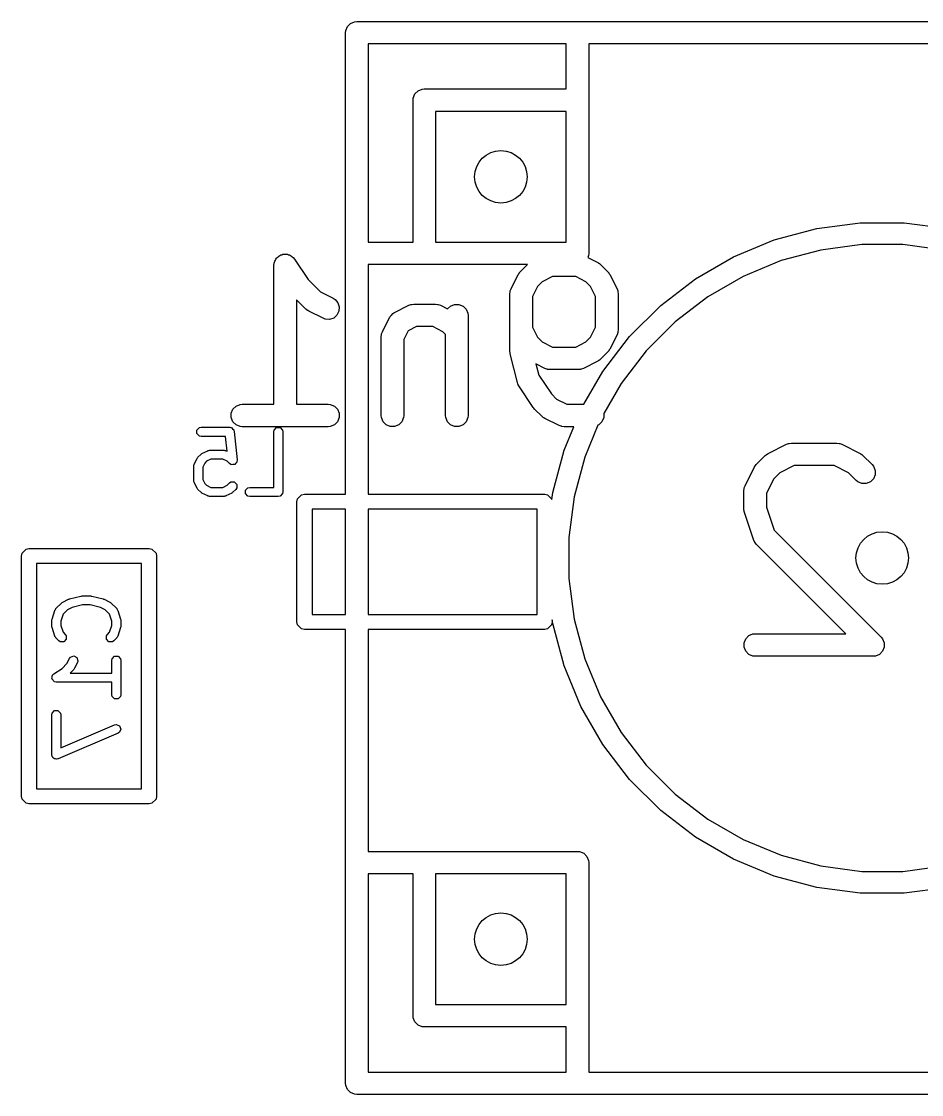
# Model space of a CAD drawing. Extents: x 5.16 to 7.34, y -5.04 to -3.86.
# Drawn here: x 6.9128 to 7.1488, y -4.7533 to -4.4718 of the extents above; entities that cross this region are included whole.
import ezdxf

# ---------------------------------------------------------------- set-up
doc = ezdxf.new("R2010")
doc.units = 0
doc.header["$MEASUREMENT"] = 0
doc.layers.add('BLACK', color=7, linetype='CONTINUOUS')

msp = doc.modelspace()

# ---------------------------------------------------------------- linework, layer by layer
at = {"layer": 'BLACK', "linetype": 'CONTINUOUS'}
for p, q in [((6.99824, -4.47308), (6.99905, -4.47226)), ((6.99905, -4.47226), (7.00012, -4.47182)), ((7.00012, -4.47182), (7.00069, -4.47176)), ((7.00069, -4.47176), (7.27628, -4.47176)), ((6.99774, -4.47472), (6.9978, -4.47414)), ((6.99774, -4.5958), (6.99774, -4.47472)), ((6.9978, -4.47414), (6.99824, -4.47308)), ((7.00365, -4.47767), (7.00365, -4.52964)), ((7.05561, -4.47767), (7.00365, -4.47767)), ((7.05561, -4.48948), (7.05561, -4.47767)), ((7.06152, -4.47767), (7.06152, -4.53259)), ((7.21546, -4.47767), (7.06152, -4.47767)), ((7.01677, -4.48998), (7.01783, -4.48954)), ((7.01783, -4.48954), (7.01841, -4.48948)), ((7.01841, -4.48948), (7.05561, -4.48948)), ((7.01546, -4.49243), (7.01551, -4.49186)), ((7.01546, -4.52964), (7.01546, -4.49243)), ((7.01551, -4.49186), (7.01595, -4.49079)), ((7.01595, -4.49079), (7.01677, -4.48998)), ((7.02136, -4.49539), (7.02136, -4.52964)), ((7.05561, -4.49539), (7.02136, -4.49539)), ((7.05561, -4.52964), (7.05561, -4.49539)), ((7.11017, -4.52909), (7.1213, -4.5261)), ((7.1213, -4.5261), (7.13273, -4.5246)), ((7.13273, -4.5246), (7.14425, -4.5246)), ((7.14425, -4.5246), (7.15568, -4.5261)), ((7.09952, -4.5335), (7.11017, -4.52909)), ((7.00365, -4.52964), (7.01546, -4.52964)), ((7.02136, -4.52964), (7.05561, -4.52964)), ((7.12242, -4.53172), (7.11201, -4.53451)), ((7.1331, -4.53031), (7.12242, -4.53172)), ((7.14388, -4.53031), (7.1331, -4.53031)), ((7.15456, -4.53172), (7.14388, -4.53031)), ((6.97915, -4.5349), (6.9792, -4.53462)), ((6.9792, -4.53462), (6.97936, -4.53438)), ((6.97936, -4.53438), (6.97948, -4.53411)), ((6.97948, -4.53411), (6.97968, -4.5339)), ((6.97968, -4.5339), (6.97984, -4.53366)), ((6.97984, -4.53366), (6.98009, -4.5335)), ((6.98009, -4.5335), (6.98029, -4.53329)), ((6.98029, -4.53329), (6.98056, -4.53318)), ((6.98056, -4.53318), (6.9808, -4.53302)), ((6.9808, -4.53302), (6.98109, -4.53296)), ((6.98109, -4.53296), (6.98135, -4.53285)), ((6.98135, -4.53285), (6.98165, -4.53285)), ((6.98165, -4.53285), (6.98193, -4.5328)), ((6.98193, -4.5328), (6.98222, -4.53285)), ((6.98222, -4.53285), (6.98251, -4.53285)), ((6.98251, -4.53285), (6.98278, -4.53296)), ((6.98278, -4.53296), (6.98306, -4.53302)), ((6.98306, -4.53302), (6.9833, -4.53318)), ((6.9833, -4.53318), (6.98357, -4.53329)), ((6.98357, -4.53329), (6.98378, -4.5335)), ((6.98378, -4.5335), (6.98402, -4.53366)), ((6.98402, -4.53366), (6.98438, -4.53411)), ((6.98438, -4.53411), (6.98439, -4.53411)), ((6.98439, -4.53411), (6.98439, -4.53411)), ((6.98439, -4.53411), (6.98439, -4.53411)), ((6.98439, -4.53411), (6.98797, -4.53949)), ((7.06146, -4.53317), (7.06125, -4.53368)), ((7.06125, -4.53368), (7.06387, -4.53498)), ((7.06152, -4.53259), (7.06146, -4.53317)), ((7.08954, -4.53926), (7.09952, -4.5335)), ((7.11201, -4.53451), (7.10206, -4.53863)), ((6.97898, -4.53574), (6.97903, -4.53517)), ((6.97898, -4.53575), (6.97898, -4.53574)), ((6.97898, -4.57217), (6.97898, -4.53575)), ((6.97898, -4.53575), (6.97898, -4.53575)), ((6.97898, -4.53575), (6.97898, -4.53575)), ((6.97903, -4.53517), (6.97915, -4.5349)), ((7.00365, -4.53554), (7.00365, -4.5958)), ((7.04545, -4.53554), (7.00365, -4.53554)), ((7.04328, -4.53778), (7.04334, -4.53769)), ((7.04334, -4.53769), (7.0434, -4.53764)), ((7.0434, -4.53764), (7.04358, -4.53741)), ((7.04358, -4.53741), (7.04545, -4.53554)), ((7.06387, -4.53498), (7.06411, -4.53514)), ((7.06411, -4.53514), (7.06419, -4.53517)), ((7.06419, -4.53517), (7.06427, -4.53523)), ((7.06427, -4.53523), (7.06436, -4.53529)), ((7.06436, -4.53529), (7.06441, -4.53535)), ((7.06441, -4.53535), (7.06463, -4.53554)), ((7.06463, -4.53554), (7.06651, -4.53741)), ((7.06651, -4.53741), (7.06669, -4.53764)), ((7.06669, -4.53764), (7.06675, -4.53769)), ((7.06675, -4.53769), (7.06681, -4.53778)), ((6.98797, -4.53949), (6.99118, -4.5427)), ((7.04116, -4.54193), (7.04303, -4.53818)), ((7.04303, -4.53818), (7.04319, -4.53793)), ((7.04319, -4.53793), (7.04322, -4.53786)), ((7.04322, -4.53786), (7.04328, -4.53778)), ((7.0493, -4.54005), (7.0481, -4.54125)), ((7.05199, -4.5387), (7.0493, -4.54005)), ((7.0581, -4.5387), (7.05199, -4.5387)), ((7.0608, -4.54005), (7.0581, -4.5387)), ((7.06199, -4.54125), (7.0608, -4.54005)), ((7.06681, -4.53778), (7.06688, -4.53786)), ((7.06688, -4.53786), (7.0669, -4.53793)), ((7.0669, -4.53793), (7.06706, -4.53818)), ((7.06706, -4.53818), (7.06894, -4.54193)), ((7.0804, -4.54627), (7.08954, -4.53926)), ((7.10206, -4.53863), (7.09272, -4.54402)), ((6.99118, -4.5427), (6.9945, -4.54436)), ((7.04084, -4.54325), (7.0409, -4.54267)), ((7.04084, -4.55825), (7.04084, -4.54325)), ((7.0409, -4.54267), (7.04094, -4.54257)), ((7.04094, -4.54257), (7.04095, -4.54247)), ((7.04095, -4.54247), (7.04116, -4.54193)), ((7.0481, -4.54125), (7.04675, -4.54394)), ((7.06334, -4.54394), (7.06199, -4.54125)), ((7.06894, -4.54193), (7.06914, -4.54247)), ((7.06914, -4.54247), (7.06915, -4.54257)), ((7.06915, -4.54257), (7.06919, -4.54267)), ((7.06919, -4.54267), (7.06925, -4.54325)), ((7.06925, -4.54325), (7.06925, -4.55262)), ((6.98734, -4.54721), (6.98488, -4.54475)), ((6.98488, -4.54475), (6.98488, -4.57217)), ((6.9945, -4.54436), (6.99499, -4.54466)), ((6.99499, -4.54466), (6.99574, -4.54554)), ((6.99574, -4.54554), (6.99611, -4.54663)), ((7.01436, -4.54623), (7.0149, -4.54602)), ((7.0149, -4.54602), (7.015, -4.54602)), ((7.015, -4.54602), (7.0151, -4.54598)), ((7.0151, -4.54598), (7.01568, -4.54592)), ((7.01568, -4.54592), (7.0213, -4.54592)), ((7.0213, -4.54592), (7.02188, -4.54598)), ((7.02188, -4.54598), (7.02197, -4.54602)), ((7.02197, -4.54602), (7.02208, -4.54602)), ((7.02208, -4.54602), (7.02262, -4.54623)), ((7.02528, -4.54642), (7.02635, -4.54598)), ((7.02635, -4.54598), (7.0275, -4.54598)), ((7.0275, -4.54598), (7.02857, -4.54642)), ((7.04675, -4.54394), (7.04675, -4.55192)), ((7.06334, -4.55192), (7.06334, -4.54394)), ((7.09272, -4.54402), (7.08418, -4.55058)), ((6.98757, -4.5474), (6.98734, -4.54721)), ((6.98762, -4.54746), (6.98757, -4.5474)), ((6.98771, -4.54751), (6.98762, -4.54746)), ((6.98779, -4.54758), (6.98771, -4.54751)), ((6.98786, -4.54761), (6.98779, -4.54758)), ((6.98811, -4.54776), (6.98786, -4.54761)), ((6.99186, -4.54964), (6.98811, -4.54776)), ((6.99551, -4.54881), (6.99464, -4.54956)), ((6.99603, -4.54778), (6.99551, -4.54881)), ((6.99611, -4.54663), (6.99603, -4.54778)), ((7.00941, -4.54923), (7.00959, -4.54894)), ((7.00959, -4.54894), (7.00987, -4.54869)), ((7.00987, -4.54869), (7.01012, -4.54841)), ((7.01012, -4.54841), (7.01041, -4.54823)), ((7.01041, -4.54823), (7.01046, -4.54818)), ((7.01046, -4.54818), (7.01051, -4.54817)), ((7.01051, -4.54817), (7.01061, -4.54811)), ((7.01061, -4.54811), (7.01436, -4.54623)), ((7.02262, -4.54623), (7.02452, -4.54718)), ((7.02452, -4.54718), (7.02528, -4.54642)), ((7.02857, -4.54642), (7.02938, -4.54723)), ((7.02938, -4.54723), (7.02982, -4.5483)), ((7.02982, -4.5483), (7.02988, -4.54887)), ((7.02988, -4.54887), (7.02988, -4.57512)), ((7.07225, -4.55442), (7.0804, -4.54627)), ((6.9924, -4.54985), (6.99186, -4.54964)), ((6.99355, -4.54993), (6.9924, -4.54985)), ((6.99464, -4.54956), (6.99355, -4.54993)), ((7.00741, -4.55318), (7.00929, -4.54943)), ((7.00929, -4.54943), (7.00935, -4.54933)), ((7.00935, -4.54933), (7.00936, -4.54928)), ((7.00936, -4.54928), (7.00941, -4.54923)), ((7.08418, -4.55058), (7.07656, -4.5582)), ((7.0071, -4.5545), (7.00716, -4.55392)), ((7.0071, -4.57512), (7.0071, -4.5545)), ((7.00716, -4.55392), (7.0072, -4.55382)), ((7.0072, -4.55372), (7.00741, -4.55318)), ((7.0072, -4.55382), (7.0072, -4.55372)), ((7.01413, -4.55295), (7.013, -4.55519)), ((7.01637, -4.55182), (7.01413, -4.55295)), ((7.0206, -4.55182), (7.01637, -4.55182)), ((7.0233, -4.55317), (7.0206, -4.55182)), ((7.02397, -4.55384), (7.0233, -4.55317)), ((7.02397, -4.57512), (7.02397, -4.55384)), ((7.04675, -4.55192), (7.0481, -4.55462)), ((7.06199, -4.55462), (7.06334, -4.55192)), ((7.06523, -4.56356), (7.07225, -4.55442)), ((7.06894, -4.55394), (7.06706, -4.55769)), ((7.06914, -4.5534), (7.06894, -4.55394)), ((7.06915, -4.5533), (7.06914, -4.5534)), ((7.06919, -4.5532), (7.06915, -4.5533)), ((7.06925, -4.55262), (7.06919, -4.5532)), ((7.013, -4.55519), (7.013, -4.57512)), ((7.0481, -4.55462), (7.0493, -4.55582)), ((7.0493, -4.55582), (7.05199, -4.55717)), ((7.05199, -4.55717), (7.0581, -4.55717)), ((7.0581, -4.55717), (7.0608, -4.55582)), ((7.0608, -4.55582), (7.06199, -4.55462)), ((7.04085, -4.55835), (7.04084, -4.55825)), ((7.04085, -4.55839), (7.04085, -4.55835)), ((7.04088, -4.5586), (7.04085, -4.55839)), ((7.0409, -4.55882), (7.04088, -4.5586)), ((7.04092, -4.55886), (7.0409, -4.55882)), ((7.04093, -4.55896), (7.04092, -4.55886)), ((7.04281, -4.56646), (7.04093, -4.55896)), ((7.06651, -4.55846), (7.06463, -4.56033)), ((7.06669, -4.55823), (7.06651, -4.55846)), ((7.06675, -4.55818), (7.06669, -4.55823)), ((7.06681, -4.55809), (7.06675, -4.55818)), ((7.06688, -4.55801), (7.06681, -4.55809)), ((7.0669, -4.55794), (7.06688, -4.55801)), ((7.06706, -4.55769), (7.0669, -4.55794)), ((7.07656, -4.5582), (7.07, -4.56675)), ((7.04998, -4.56276), (7.04768, -4.56162)), ((7.04768, -4.56162), (7.04841, -4.56453)), ((7.05052, -4.56297), (7.04998, -4.56276)), ((7.05062, -4.56298), (7.05052, -4.56297)), ((7.05072, -4.56302), (7.05062, -4.56298)), ((7.0513, -4.56307), (7.05072, -4.56302)), ((7.05937, -4.56302), (7.0588, -4.56307)), ((7.05947, -4.56298), (7.05937, -4.56302)), ((7.05958, -4.56297), (7.05947, -4.56298)), ((7.06012, -4.56276), (7.05958, -4.56297)), ((7.06387, -4.56089), (7.06012, -4.56276)), ((7.06411, -4.56073), (7.06387, -4.56089)), ((7.06419, -4.5607), (7.06411, -4.56073)), ((7.06427, -4.56063), (7.06419, -4.5607)), ((7.06436, -4.56058), (7.06427, -4.56063)), ((7.06441, -4.56052), (7.06436, -4.56058)), ((7.06463, -4.56033), (7.06441, -4.56052)), ((7.04841, -4.56453), (7.05172, -4.56949)), ((7.0588, -4.56307), (7.0513, -4.56307)), ((7.06027, -4.57217), (7.06523, -4.56356)), ((7.04293, -4.5668), (7.04281, -4.56646)), ((7.04294, -4.56687), (7.04293, -4.5668)), ((7.04298, -4.56694), (7.04294, -4.56687)), ((7.043, -4.56701), (7.04298, -4.56694)), ((7.04305, -4.56706), (7.043, -4.56701)), ((7.04322, -4.56738), (7.04305, -4.56706)), ((7.04696, -4.57301), (7.04322, -4.56738)), ((7.07, -4.56675), (7.06544, -4.57464)), ((7.05172, -4.56949), (7.05305, -4.57082)), ((7.05305, -4.57082), (7.05574, -4.57217)), ((6.96779, -4.57454), (6.96823, -4.57348)), ((6.96823, -4.57348), (6.96904, -4.57266)), ((6.96904, -4.57266), (6.97011, -4.57222)), ((6.97011, -4.57222), (6.97068, -4.57217)), ((6.97068, -4.57217), (6.97898, -4.57217)), ((6.98488, -4.57217), (6.99318, -4.57217)), ((6.99318, -4.57217), (6.99375, -4.57222)), ((6.99375, -4.57222), (6.99482, -4.57266)), ((6.99482, -4.57266), (6.99563, -4.57348)), ((6.99563, -4.57348), (6.99607, -4.57454)), ((7.04697, -4.57301), (7.04696, -4.57301)), ((7.04715, -4.57323), (7.04697, -4.57301)), ((7.04697, -4.57301), (7.04697, -4.57301)), ((7.04733, -4.57346), (7.04715, -4.57323)), ((7.04921, -4.57533), (7.04733, -4.57346)), ((7.04733, -4.57346), (7.04733, -4.57346)), ((7.04733, -4.57346), (7.04733, -4.57346)), ((7.05574, -4.57217), (7.06027, -4.57217)), ((6.96779, -4.57569), (6.96779, -4.57454)), ((6.96823, -4.57676), (6.96779, -4.57569)), ((6.96904, -4.57757), (6.96823, -4.57676)), ((6.99563, -4.57676), (6.99482, -4.57757)), ((6.99607, -4.57569), (6.99563, -4.57676)), ((6.99607, -4.57454), (6.99607, -4.57569)), ((7.00716, -4.57569), (7.0071, -4.57512)), ((7.0076, -4.57676), (7.00716, -4.57569)), ((7.00841, -4.57757), (7.0076, -4.57676)), ((7.01251, -4.57676), (7.01169, -4.57757)), ((7.01295, -4.57569), (7.01251, -4.57676)), ((7.013, -4.57512), (7.01295, -4.57569)), ((7.02403, -4.57569), (7.02397, -4.57512)), ((7.02447, -4.57676), (7.02403, -4.57569)), ((7.02528, -4.57757), (7.02447, -4.57676)), ((7.02938, -4.57676), (7.02857, -4.57757)), ((7.02982, -4.57569), (7.02938, -4.57676)), ((7.02988, -4.57512), (7.02982, -4.57569)), ((7.04943, -4.57552), (7.04921, -4.57533)), ((7.04949, -4.57558), (7.04943, -4.57552)), ((7.04958, -4.57563), (7.04949, -4.57558)), ((7.04966, -4.5757), (7.04958, -4.57563)), ((7.04973, -4.57573), (7.04966, -4.5757)), ((7.04998, -4.57589), (7.04973, -4.57573)), ((7.05373, -4.57776), (7.04998, -4.57589)), ((7.065, -4.57676), (7.06419, -4.57757)), ((7.06544, -4.57569), (7.065, -4.57676)), ((7.06544, -4.57464), (7.06544, -4.57569)), ((6.95879, -4.57896), (6.95942, -4.57832)), ((6.95879, -4.57987), (6.95879, -4.57896)), ((6.95942, -4.58051), (6.95879, -4.57987)), ((6.95942, -4.57832), (6.95988, -4.57823)), ((6.95988, -4.57823), (6.96738, -4.57823)), ((6.96738, -4.57823), (6.96766, -4.57829)), ((6.96766, -4.57829), (6.96772, -4.57828)), ((6.96772, -4.57828), (6.96774, -4.57831)), ((6.96774, -4.57831), (6.96783, -4.57832)), ((6.96783, -4.57832), (6.96811, -4.5786)), ((6.96811, -4.5786), (6.96842, -4.57886)), ((6.96842, -4.57886), (6.96844, -4.57894)), ((6.96844, -4.57894), (6.96847, -4.57896)), ((6.96847, -4.57896), (6.96847, -4.57902)), ((6.96847, -4.57902), (6.96855, -4.5793)), ((6.96855, -4.5793), (6.9693, -4.5868)), ((6.97011, -4.57801), (6.96904, -4.57757)), ((6.97068, -4.57807), (6.97011, -4.57801)), ((6.99318, -4.57807), (6.97068, -4.57807)), ((6.97894, -4.57941), (6.97903, -4.57896)), ((6.97894, -4.59398), (6.97894, -4.57941)), ((6.97903, -4.57896), (6.97967, -4.57832)), ((6.97967, -4.57832), (6.98058, -4.57832)), ((6.98058, -4.57832), (6.98121, -4.57896)), ((6.98121, -4.57896), (6.9813, -4.57941)), ((6.9813, -4.57941), (6.9813, -4.59516)), ((6.99375, -4.57801), (6.99318, -4.57807)), ((6.99482, -4.57757), (6.99375, -4.57801)), ((7.00948, -4.57801), (7.00841, -4.57757)), ((7.01063, -4.57801), (7.00948, -4.57801)), ((7.01169, -4.57757), (7.01063, -4.57801)), ((7.02635, -4.57801), (7.02528, -4.57757)), ((7.0275, -4.57801), (7.02635, -4.57801)), ((7.02857, -4.57757), (7.0275, -4.57801)), ((7.05427, -4.57797), (7.05373, -4.57776)), ((7.05437, -4.57797), (7.05427, -4.57797)), ((7.05447, -4.57801), (7.05437, -4.57797)), ((7.05505, -4.57807), (7.05447, -4.57801)), ((7.0576, -4.57807), (7.05505, -4.57807)), ((7.05506, -4.58419), (7.0576, -4.57807)), ((7.06395, -4.57767), (7.06049, -4.58603)), ((7.06419, -4.57757), (7.06395, -4.57767)), ((6.95988, -4.5806), (6.95942, -4.58051)), ((6.96631, -4.5806), (6.95988, -4.5806)), ((6.9667, -4.5845), (6.96631, -4.5806)), ((7.1086, -4.58508), (7.11336, -4.58269)), ((7.11336, -4.58269), (7.1139, -4.58249)), ((7.1139, -4.58249), (7.114, -4.58248)), ((7.114, -4.58248), (7.1141, -4.58244)), ((7.1141, -4.58244), (7.11468, -4.58238)), ((7.11468, -4.58238), (7.12658, -4.58238)), ((7.12658, -4.58238), (7.12716, -4.58244)), ((7.12716, -4.58244), (7.12726, -4.58248)), ((7.12726, -4.58248), (7.12736, -4.58249)), ((7.12736, -4.58249), (7.1279, -4.58269)), ((7.1279, -4.58269), (7.13267, -4.58508)), ((6.95904, -4.58608), (6.95979, -4.58533)), ((6.95979, -4.58533), (6.95995, -4.58522)), ((6.95995, -4.58522), (6.9601, -4.58511)), ((6.9601, -4.58511), (6.9616, -4.58436)), ((6.9616, -4.58436), (6.96165, -4.58434)), ((6.96165, -4.58434), (6.96167, -4.58432)), ((6.96167, -4.58432), (6.96186, -4.58429)), ((6.96186, -4.58429), (6.96204, -4.58424)), ((6.96204, -4.58424), (6.96207, -4.58424)), ((6.96207, -4.58424), (6.96213, -4.58423)), ((6.96213, -4.58423), (6.96588, -4.58423)), ((6.96588, -4.58423), (6.96593, -4.58424)), ((6.96593, -4.58424), (6.96596, -4.58424)), ((6.96596, -4.58424), (6.96614, -4.58429)), ((6.96614, -4.58429), (6.96633, -4.58432)), ((6.96633, -4.58432), (6.96635, -4.58434)), ((6.96635, -4.58434), (6.9664, -4.58436)), ((6.9664, -4.58436), (6.9667, -4.5845)), ((7.05208, -4.59532), (7.05506, -4.58419)), ((7.10783, -4.58563), (7.10806, -4.58544)), ((7.10806, -4.58544), (7.10811, -4.58538)), ((7.10811, -4.58538), (7.1082, -4.58533)), ((7.1082, -4.58533), (7.10828, -4.58526)), ((7.10828, -4.58526), (7.10835, -4.58523)), ((7.10835, -4.58523), (7.1086, -4.58508)), ((7.13267, -4.58508), (7.13291, -4.58523)), ((7.13291, -4.58523), (7.13299, -4.58526)), ((7.13299, -4.58526), (7.13307, -4.58533)), ((7.13307, -4.58533), (7.13316, -4.58538)), ((7.13316, -4.58538), (7.13321, -4.58544)), ((7.13321, -4.58544), (7.13343, -4.58563)), ((6.95795, -4.58833), (6.958, -4.58815)), ((6.95796, -4.58836), (6.95795, -4.58833)), ((6.95795, -4.58841), (6.95796, -4.58836)), ((6.958, -4.58815), (6.95804, -4.58796)), ((6.95804, -4.58796), (6.95805, -4.58794)), ((6.95805, -4.58794), (6.95807, -4.58789)), ((6.95807, -4.58789), (6.95882, -4.58639)), ((6.95882, -4.58639), (6.95894, -4.58624)), ((6.95894, -4.58624), (6.95904, -4.58608)), ((6.96085, -4.58761), (6.96031, -4.58869)), ((6.96133, -4.58713), (6.96085, -4.58761)), ((6.9624, -4.58659), (6.96133, -4.58713)), ((6.9656, -4.58659), (6.9624, -4.58659)), ((6.96668, -4.58713), (6.9656, -4.58659)), ((6.96729, -4.58775), (6.96668, -4.58713)), ((6.96767, -4.588), (6.96729, -4.58775)), ((6.96774, -4.588), (6.96767, -4.588)), ((6.96778, -4.58804), (6.96774, -4.588)), ((6.96818, -4.588), (6.96778, -4.58804)), ((6.96858, -4.588), (6.96818, -4.588)), ((6.96862, -4.58796), (6.96858, -4.588)), ((6.96868, -4.58795), (6.96862, -4.58796)), ((6.96894, -4.58765), (6.96868, -4.58795)), ((6.96922, -4.58737), (6.96894, -4.58765)), ((6.96926, -4.58725), (6.96922, -4.5873)), ((6.96922, -4.5873), (6.96922, -4.58737)), ((6.9693, -4.5868), (6.96926, -4.58725)), ((7.06049, -4.58603), (7.0577, -4.59644)), ((7.10508, -4.58846), (7.10515, -4.58838)), ((7.10515, -4.58838), (7.1052, -4.58829)), ((7.1052, -4.58829), (7.10526, -4.58824)), ((7.10526, -4.58824), (7.10545, -4.58801)), ((7.10545, -4.58801), (7.10783, -4.58563)), ((7.11538, -4.58829), (7.11167, -4.59014)), ((7.12589, -4.58829), (7.11538, -4.58829)), ((7.1296, -4.59014), (7.12589, -4.58829)), ((7.13343, -4.58563), (7.13581, -4.58801)), ((7.13581, -4.58801), (7.13618, -4.58846)), ((6.95795, -4.59216), (6.95795, -4.58841)), ((6.96031, -4.58869), (6.96031, -4.59188)), ((7.10251, -4.59354), (7.10489, -4.58878)), ((7.10489, -4.58878), (7.10505, -4.58853)), ((7.10505, -4.58853), (7.10508, -4.58846)), ((7.11167, -4.59014), (7.10996, -4.59185)), ((7.13164, -4.59219), (7.1296, -4.59014)), ((7.13618, -4.58846), (7.13662, -4.58952)), ((7.13662, -4.59067), (7.13618, -4.59174)), ((7.13662, -4.58952), (7.13662, -4.59067)), ((6.95796, -4.59222), (6.95795, -4.59216)), ((6.95795, -4.59225), (6.95796, -4.59222)), ((6.958, -4.59243), (6.95795, -4.59225)), ((6.95804, -4.59261), (6.958, -4.59243)), ((6.95805, -4.59263), (6.95804, -4.59261)), ((6.95807, -4.59269), (6.95805, -4.59263)), ((6.95882, -4.59419), (6.95807, -4.59269)), ((6.96031, -4.59188), (6.96085, -4.59296)), ((6.96085, -4.59296), (6.96133, -4.59344)), ((6.96133, -4.59344), (6.9624, -4.59398)), ((6.9624, -4.59398), (6.9656, -4.59398)), ((6.9656, -4.59398), (6.96668, -4.59344)), ((6.96668, -4.59344), (6.96729, -4.59283)), ((6.96729, -4.59283), (6.96767, -4.59257)), ((6.96767, -4.59257), (6.96858, -4.59257)), ((6.96858, -4.59257), (6.96922, -4.59321)), ((6.96922, -4.59321), (6.96922, -4.59411)), ((6.97217, -4.59407), (6.97262, -4.59398)), ((6.97262, -4.59398), (6.97894, -4.59398)), ((7.10231, -4.59408), (7.10251, -4.59354)), ((7.10996, -4.59185), (7.10811, -4.59556)), ((7.13209, -4.59255), (7.13164, -4.59219)), ((7.13315, -4.59299), (7.13209, -4.59255)), ((7.1343, -4.59299), (7.13315, -4.59299)), ((7.13537, -4.59255), (7.1343, -4.59299)), ((7.13618, -4.59174), (7.13537, -4.59255)), ((6.95894, -4.59434), (6.95882, -4.59419)), ((6.95904, -4.5945), (6.95894, -4.59434)), ((6.95979, -4.59525), (6.95904, -4.5945)), ((6.95995, -4.59535), (6.95979, -4.59525)), ((6.9601, -4.59547), (6.95995, -4.59535)), ((6.9616, -4.59622), (6.9601, -4.59547)), ((6.96165, -4.59623), (6.9616, -4.59622)), ((6.96167, -4.59625), (6.96165, -4.59623)), ((6.96186, -4.59629), (6.96167, -4.59625)), ((6.96204, -4.59634), (6.96186, -4.59629)), ((6.96207, -4.59633), (6.96204, -4.59634)), ((6.96213, -4.59634), (6.96207, -4.59633)), ((6.96588, -4.59634), (6.96213, -4.59634)), ((6.96593, -4.59633), (6.96588, -4.59634)), ((6.96596, -4.59634), (6.96593, -4.59633)), ((6.96614, -4.59629), (6.96596, -4.59634)), ((6.96633, -4.59625), (6.96614, -4.59629)), ((6.96635, -4.59623), (6.96633, -4.59625)), ((6.9664, -4.59622), (6.96635, -4.59623)), ((6.9679, -4.59547), (6.9664, -4.59622)), ((6.96805, -4.59535), (6.9679, -4.59547)), ((6.96821, -4.59525), (6.96805, -4.59535)), ((6.96896, -4.5945), (6.96821, -4.59525)), ((6.96922, -4.59411), (6.96896, -4.5945)), ((6.97153, -4.59471), (6.97217, -4.59407)), ((6.97153, -4.59561), (6.97153, -4.59471)), ((6.97217, -4.59625), (6.97153, -4.59561)), ((6.97262, -4.59634), (6.97217, -4.59625)), ((6.98012, -4.59634), (6.97262, -4.59634)), ((6.98058, -4.59625), (6.98012, -4.59634)), ((6.98121, -4.59561), (6.98058, -4.59625)), ((6.9813, -4.59516), (6.98121, -4.59561)), ((6.98517, -4.59701), (6.98624, -4.59595)), ((6.98624, -4.59595), (6.98699, -4.5958)), ((6.98699, -4.5958), (6.99774, -4.5958)), ((7.00365, -4.5958), (7.04998, -4.5958)), ((7.04998, -4.5958), (7.05074, -4.59595)), ((7.05074, -4.59595), (7.0518, -4.59701)), ((7.05184, -4.59717), (7.05208, -4.59532)), ((7.0577, -4.59644), (7.05629, -4.60712)), ((7.1022, -4.59486), (7.10226, -4.59428)), ((7.1022, -4.59962), (7.1022, -4.59486)), ((7.10226, -4.59428), (7.1023, -4.59419)), ((7.1023, -4.59419), (7.10231, -4.59408)), ((7.10811, -4.59556), (7.10811, -4.59914)), ((6.98502, -4.59776), (6.98517, -4.59701)), ((6.98502, -4.62926), (6.98502, -4.59776)), ((7.0518, -4.59701), (7.05184, -4.59717)), ((7.10223, -4.59991), (7.1022, -4.59962)), ((7.10811, -4.59914), (7.11012, -4.60517)), ((6.98896, -4.59973), (6.98896, -4.62729)), ((6.99774, -4.59973), (6.98896, -4.59973)), ((6.99774, -4.62729), (6.99774, -4.59973)), ((7.00365, -4.59973), (7.00365, -4.62729)), ((7.04802, -4.59973), (7.00365, -4.59973)), ((7.04802, -4.62729), (7.04802, -4.59973)), ((7.10223, -4.59999), (7.10223, -4.59991)), ((7.10225, -4.60009), (7.10223, -4.59999)), ((7.10226, -4.6002), (7.10225, -4.60009)), ((7.10229, -4.60027), (7.10226, -4.6002)), ((7.10235, -4.60056), (7.10229, -4.60027)), ((7.10473, -4.6077), (7.10235, -4.60056)), ((7.11012, -4.60517), (7.1382, -4.63325)), ((7.05629, -4.60712), (7.05629, -4.6179)), ((7.10497, -4.60823), (7.10473, -4.6077)), ((6.91292, -4.61126), (6.91399, -4.6102)), ((6.91399, -4.6102), (6.91474, -4.61005)), ((6.91474, -4.61005), (6.94624, -4.61005)), ((6.94624, -4.61005), (6.94699, -4.6102)), ((6.94699, -4.6102), (6.94805, -4.61126)), ((7.10504, -4.60831), (7.10497, -4.60823)), ((7.10508, -4.6084), (7.10504, -4.60831)), ((7.10545, -4.60885), (7.10508, -4.6084)), ((7.12898, -4.63238), (7.10545, -4.60885)), ((6.91277, -4.61202), (6.91292, -4.61126)), ((6.91277, -4.67501), (6.91277, -4.61202)), ((6.94805, -4.61126), (6.9482, -4.61202)), ((6.9482, -4.61202), (6.9482, -4.67501)), ((6.91671, -4.61398), (6.91671, -4.67304)), ((6.94427, -4.61398), (6.91671, -4.61398)), ((6.94427, -4.67304), (6.94427, -4.61398)), ((7.05629, -4.6179), (7.0577, -4.62858)), ((6.92182, -4.6258), (6.92332, -4.6243)), ((6.92332, -4.6243), (6.92347, -4.6242)), ((6.92347, -4.6242), (6.92362, -4.62408)), ((6.92362, -4.62408), (6.92512, -4.62333)), ((6.92512, -4.62333), (6.92525, -4.6233)), ((6.92525, -4.6233), (6.92537, -4.62324)), ((6.92537, -4.62324), (6.92837, -4.62249)), ((6.9288, -4.62482), (6.92606, -4.6255)), ((6.92837, -4.62249), (6.92851, -4.62249)), ((6.92851, -4.62249), (6.92865, -4.62246)), ((6.92865, -4.62246), (6.9309, -4.62246)), ((6.93076, -4.62482), (6.9288, -4.62482)), ((6.93349, -4.6255), (6.93076, -4.62482)), ((6.9309, -4.62246), (6.93104, -4.62249)), ((6.93104, -4.62249), (6.93119, -4.62249)), ((6.93119, -4.62249), (6.93419, -4.62324)), ((6.93419, -4.62324), (6.9343, -4.6233)), ((6.9343, -4.6233), (6.93443, -4.62333)), ((6.93443, -4.62333), (6.93593, -4.62408)), ((6.93593, -4.62408), (6.93608, -4.6242)), ((6.93608, -4.6242), (6.93624, -4.6243)), ((6.93624, -4.6243), (6.93774, -4.6258)), ((6.92078, -4.62852), (6.92153, -4.62627)), ((6.92153, -4.62627), (6.92156, -4.62621)), ((6.92156, -4.62619), (6.92167, -4.62603)), ((6.92156, -4.62621), (6.92156, -4.62619)), ((6.92167, -4.62603), (6.92176, -4.62587)), ((6.92176, -4.62587), (6.92178, -4.62585)), ((6.92178, -4.62585), (6.92182, -4.6258)), ((6.92368, -4.62728), (6.92308, -4.62908)), ((6.92485, -4.62611), (6.92368, -4.62728)), ((6.92606, -4.6255), (6.92485, -4.62611)), ((6.9347, -4.62611), (6.93349, -4.6255)), ((6.93587, -4.62728), (6.9347, -4.62611)), ((6.93647, -4.62908), (6.93587, -4.62728)), ((6.93774, -4.6258), (6.93777, -4.62585)), ((6.93777, -4.62585), (6.93779, -4.62587)), ((6.93779, -4.62587), (6.93789, -4.62603)), ((6.93789, -4.62603), (6.93799, -4.62619)), ((6.93799, -4.62619), (6.93799, -4.62621)), ((6.93799, -4.62621), (6.93802, -4.62627)), ((6.93802, -4.62627), (6.93877, -4.62852)), ((6.98896, -4.62729), (6.99774, -4.62729)), ((7.00365, -4.62729), (7.04802, -4.62729)), ((6.92072, -4.62889), (6.92076, -4.6287)), ((6.92072, -4.63039), (6.92072, -4.62889)), ((6.92076, -4.63057), (6.92072, -4.63039)), ((6.92076, -4.6287), (6.92078, -4.62852)), ((6.92078, -4.63076), (6.92076, -4.63057)), ((6.92308, -4.62908), (6.92308, -4.6302)), ((6.92308, -4.6302), (6.92368, -4.632)), ((6.93587, -4.632), (6.93647, -4.6302)), ((6.93647, -4.6302), (6.93647, -4.62908)), ((6.93877, -4.62852), (6.93879, -4.6287)), ((6.93879, -4.63057), (6.93877, -4.63076)), ((6.93879, -4.6287), (6.93883, -4.62889)), ((6.93883, -4.63039), (6.93879, -4.63057)), ((6.93883, -4.62889), (6.93883, -4.63039)), ((6.98517, -4.63001), (6.98502, -4.62926)), ((6.98624, -4.63108), (6.98517, -4.63001)), ((7.0518, -4.63001), (7.05074, -4.63108)), ((7.05195, -4.62926), (7.0518, -4.63001)), ((7.05208, -4.6297), (7.05195, -4.62874)), ((7.05195, -4.62874), (7.05195, -4.62926)), ((7.05506, -4.64083), (7.05208, -4.6297)), ((7.0577, -4.62858), (7.06049, -4.63899)), ((6.92153, -4.63301), (6.92078, -4.63076)), ((6.92156, -4.63306), (6.92153, -4.63301)), ((6.92156, -4.63309), (6.92156, -4.63306)), ((6.92167, -4.63325), (6.92156, -4.63309)), ((6.92176, -4.63341), (6.92167, -4.63325)), ((6.92178, -4.63342), (6.92176, -4.63341)), ((6.92182, -4.63347), (6.92178, -4.63342)), ((6.92368, -4.632), (6.92424, -4.63255)), ((6.92424, -4.63255), (6.92449, -4.63294)), ((6.92449, -4.63294), (6.92449, -4.63384)), ((6.93506, -4.63294), (6.93532, -4.63255)), ((6.93506, -4.63384), (6.93506, -4.63294)), ((6.93532, -4.63255), (6.93587, -4.632)), ((6.93777, -4.63342), (6.93774, -4.63347)), ((6.93779, -4.63341), (6.93777, -4.63342)), ((6.93789, -4.63325), (6.93779, -4.63341)), ((6.93799, -4.63309), (6.93789, -4.63325)), ((6.93802, -4.63301), (6.93799, -4.63306)), ((6.93799, -4.63306), (6.93799, -4.63309)), ((6.93877, -4.63076), (6.93802, -4.63301)), ((6.98699, -4.63123), (6.98624, -4.63108)), ((6.99774, -4.63123), (6.98699, -4.63123)), ((6.99774, -4.75031), (6.99774, -4.63123)), ((7.04998, -4.63123), (7.00365, -4.63123)), ((7.00365, -4.63123), (7.00365, -4.68948)), ((7.05074, -4.63108), (7.04998, -4.63123)), ((7.1027, -4.6337), (7.10351, -4.63288)), ((7.10351, -4.63288), (7.10458, -4.63244)), ((7.10458, -4.63244), (7.10515, -4.63238)), ((7.10515, -4.63238), (7.12898, -4.63238)), ((7.1382, -4.63325), (7.13856, -4.6337)), ((6.92257, -4.63422), (6.92182, -4.63347)), ((6.92295, -4.63448), (6.92257, -4.63422)), ((6.92385, -4.63448), (6.92295, -4.63448)), ((6.92449, -4.63384), (6.92385, -4.63448)), ((6.9357, -4.63448), (6.93506, -4.63384)), ((6.9366, -4.63448), (6.9357, -4.63448)), ((6.93699, -4.63422), (6.9366, -4.63448)), ((6.93774, -4.63347), (6.93699, -4.63422)), ((7.10226, -4.63476), (7.1027, -4.6337)), ((7.10226, -4.63591), (7.10226, -4.63476)), ((7.1027, -4.63698), (7.10226, -4.63591)), ((7.13856, -4.6337), (7.139, -4.63476)), ((7.139, -4.63591), (7.13856, -4.63698)), ((7.139, -4.63476), (7.139, -4.63591)), ((6.92468, -4.64019), (6.92535, -4.63886)), ((6.92535, -4.63886), (6.92563, -4.6385)), ((6.92563, -4.6385), (6.92649, -4.63821)), ((6.92649, -4.63821), (6.92729, -4.63861)), ((6.92729, -4.63861), (6.92758, -4.63947)), ((6.93647, -4.63939), (6.93656, -4.63894)), ((6.93656, -4.63894), (6.9372, -4.6383)), ((6.9372, -4.6383), (6.9381, -4.6383)), ((6.9381, -4.6383), (6.93874, -4.63894)), ((6.93874, -4.63894), (6.93883, -4.63939)), ((7.06049, -4.63899), (7.06461, -4.64894)), ((7.10351, -4.63779), (7.1027, -4.63698)), ((7.10458, -4.63823), (7.10351, -4.63779)), ((7.10515, -4.63829), (7.10458, -4.63823)), ((7.13611, -4.63829), (7.10515, -4.63829)), ((7.13668, -4.63823), (7.13611, -4.63829)), ((7.13775, -4.63779), (7.13668, -4.63823)), ((7.13856, -4.63698), (7.13775, -4.63779)), ((6.92125, -4.6429), (6.9234, -4.64147)), ((6.9234, -4.64147), (6.92468, -4.64019)), ((6.92649, -4.64172), (6.9255, -4.64271)), ((6.92659, -4.64156), (6.92649, -4.64172)), ((6.92671, -4.64142), (6.92659, -4.64156)), ((6.92746, -4.63992), (6.92671, -4.64142)), ((6.92758, -4.63947), (6.92746, -4.63992)), ((6.93647, -4.64271), (6.93647, -4.63939)), ((6.93883, -4.63939), (6.93883, -4.64839)), ((7.05947, -4.65148), (7.05506, -4.64083)), ((6.92074, -4.64412), (6.92081, -4.64378)), ((6.92081, -4.64422), (6.92074, -4.64412)), ((6.92081, -4.64343), (6.9209, -4.64335)), ((6.92081, -4.64378), (6.92081, -4.64343)), ((6.92081, -4.64434), (6.92081, -4.64422)), ((6.92105, -4.64458), (6.92081, -4.64434)), ((6.9209, -4.64335), (6.92092, -4.64323)), ((6.92092, -4.64323), (6.92125, -4.6429)), ((6.92125, -4.64487), (6.92105, -4.64458)), ((6.9255, -4.64271), (6.93647, -4.64271)), ((6.92136, -4.64489), (6.92125, -4.64487)), ((6.92145, -4.64498), (6.92136, -4.64489)), ((6.9219, -4.64507), (6.92145, -4.64498)), ((6.93647, -4.64507), (6.9219, -4.64507)), ((6.93647, -4.64839), (6.93647, -4.64507)), ((6.93656, -4.64884), (6.93647, -4.64839)), ((6.9372, -4.64948), (6.93656, -4.64884)), ((6.9381, -4.64948), (6.9372, -4.64948)), ((6.93874, -4.64884), (6.9381, -4.64948)), ((6.93883, -4.64839), (6.93874, -4.64884)), ((7.06461, -4.64894), (7.07, -4.65828)), ((6.92081, -4.65318), (6.92145, -4.65254)), ((6.92145, -4.65254), (6.92235, -4.65254)), ((6.92235, -4.65254), (6.92299, -4.65318)), ((7.06523, -4.66146), (7.05947, -4.65148)), ((6.92072, -4.65364), (6.92081, -4.65318)), ((6.92072, -4.66413), (6.92072, -4.65364)), ((6.92299, -4.65318), (6.92308, -4.65364)), ((6.92308, -4.65364), (6.92308, -4.66234)), ((6.93812, -4.65847), (6.92237, -4.66522)), ((6.92308, -4.66234), (6.93719, -4.6563)), ((6.93719, -4.6563), (6.93764, -4.6562)), ((6.93764, -4.6562), (6.93848, -4.65654)), ((6.9385, -4.65821), (6.93812, -4.65847)), ((6.93848, -4.65654), (6.93883, -4.65737)), ((6.93883, -4.65737), (6.9385, -4.65821)), ((7.07, -4.65828), (7.07656, -4.66682)), ((7.07225, -4.6706), (7.06523, -4.66146)), ((6.92072, -4.66414), (6.92072, -4.66413)), ((6.92072, -4.66415), (6.92072, -4.66414)), ((6.92073, -4.66416), (6.92072, -4.66415)), ((6.92081, -4.66459), (6.92073, -4.66416)), ((6.92098, -4.66476), (6.92081, -4.66459)), ((6.92108, -4.66498), (6.92098, -4.66476)), ((6.92129, -4.66506), (6.92108, -4.66498)), ((6.92145, -4.66523), (6.92129, -4.66506)), ((6.92169, -4.66523), (6.92145, -4.66523)), ((6.92192, -4.66532), (6.92169, -4.66523)), ((6.92234, -4.66523), (6.92192, -4.66532)), ((6.92235, -4.66523), (6.92234, -4.66523)), ((6.92236, -4.66522), (6.92235, -4.66523)), ((6.92237, -4.66522), (6.92236, -4.66522)), ((7.07656, -4.66682), (7.08418, -4.67444)), ((7.0804, -4.67875), (7.07225, -4.6706)), ((6.91292, -4.67576), (6.91277, -4.67501)), ((6.91671, -4.67304), (6.94427, -4.67304)), ((6.9482, -4.67501), (6.94805, -4.67576)), ((7.08418, -4.67444), (7.09272, -4.681)), ((6.91399, -4.67683), (6.91292, -4.67576)), ((6.91474, -4.67698), (6.91399, -4.67683)), ((6.94624, -4.67698), (6.91474, -4.67698)), ((6.94699, -4.67683), (6.94624, -4.67698)), ((6.94805, -4.67576), (6.94699, -4.67683)), ((7.08954, -4.68577), (7.0804, -4.67875)), ((7.09272, -4.681), (7.10206, -4.68639)), ((7.09952, -4.69153), (7.08954, -4.68577)), ((7.10206, -4.68639), (7.11201, -4.69051)), ((7.00365, -4.68948), (7.05857, -4.68948)), ((7.05857, -4.68948), (7.05914, -4.68954)), ((7.05914, -4.68954), (7.06021, -4.68998)), ((7.06021, -4.68998), (7.06102, -4.69079)), ((7.06102, -4.69079), (7.06146, -4.69186)), ((7.06146, -4.69186), (7.06152, -4.69243)), ((7.06152, -4.69243), (7.06152, -4.74735)), ((7.11017, -4.69594), (7.09952, -4.69153)), ((7.11201, -4.69051), (7.12242, -4.6933)), ((7.12242, -4.6933), (7.1331, -4.69471)), ((7.1331, -4.69471), (7.14388, -4.69471)), ((7.14388, -4.69471), (7.15456, -4.6933)), ((7.00365, -4.69539), (7.00365, -4.74735)), ((7.01546, -4.69539), (7.00365, -4.69539)), ((7.01546, -4.73259), (7.01546, -4.69539)), ((7.02136, -4.69539), (7.02136, -4.72964)), ((7.05561, -4.69539), (7.02136, -4.69539)), ((7.05561, -4.72964), (7.05561, -4.69539)), ((7.1213, -4.69892), (7.11017, -4.69594)), ((7.13273, -4.70043), (7.1213, -4.69892)), ((7.14425, -4.70043), (7.13273, -4.70043)), ((7.15568, -4.69892), (7.14425, -4.70043)), ((7.02136, -4.72964), (7.05561, -4.72964)), ((7.01551, -4.73317), (7.01546, -4.73259)), ((7.01595, -4.73423), (7.01551, -4.73317)), ((7.01677, -4.73505), (7.01595, -4.73423)), ((7.01783, -4.73549), (7.01677, -4.73505)), ((7.01841, -4.73554), (7.01783, -4.73549)), ((7.05561, -4.73554), (7.01841, -4.73554)), ((7.05561, -4.74735), (7.05561, -4.73554)), ((7.00365, -4.74735), (7.05561, -4.74735)), ((7.06152, -4.74735), (7.21546, -4.74735)), ((6.9978, -4.75088), (6.99774, -4.75031)), ((6.99824, -4.75195), (6.9978, -4.75088)), ((6.99905, -4.75276), (6.99824, -4.75195)), ((7.00012, -4.7532), (6.99905, -4.75276)), ((7.00069, -4.75326), (7.00012, -4.7532)), ((7.27628, -4.75326), (7.00069, -4.75326))]:
    msp.add_line(p, q, dxfattribs=at)
at = {"layer": 'BLACK'}
for centre in [(7.03849, -4.51251), (7.13849, -4.61251), (7.03849, -4.71251)]:
    msp.add_circle(centre, 0.00689, dxfattribs=at)

doc.saveas('drawing.dxf')
